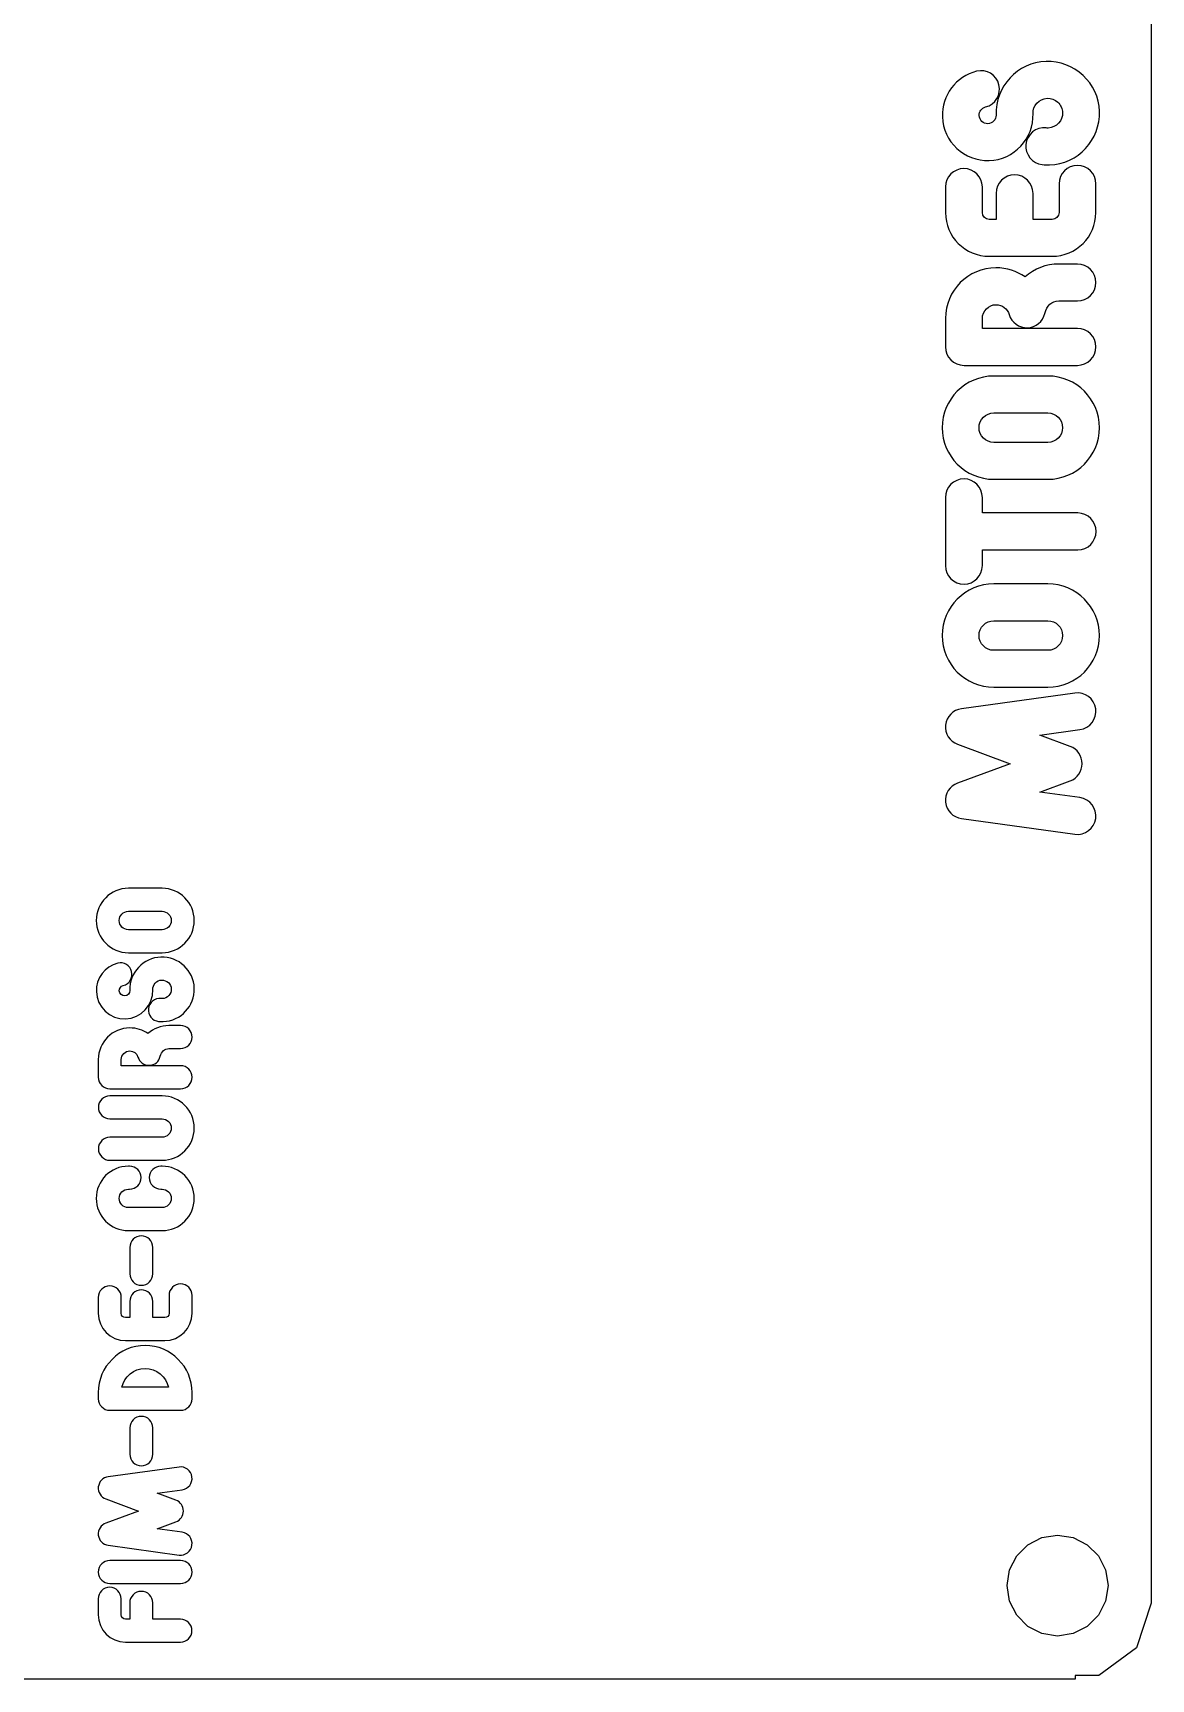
# Model space of a CAD drawing. Extents: x 0 to 215, y 0 to 110.
# Drawn here: x 58.9 to 103.1, y 3.2 to 68.3 of the extents above; entities that cross this region are included whole.
import ezdxf

# ---------------------------------------------------------------- set-up
doc = ezdxf.new("R2010")
doc.units = 0
doc.layers.get('0').update_dxf_attribs({"linetype": 'CONTINUOUS'})

msp = doc.modelspace()

# ---------------------------------------------------------------- linework, layer by layer
at = {"color": 7}
for points in [[(103.141111, 104.18743), (103.141111, 6.187426)], [(96.237857, 66.826297), (96.237857, 66.826297)], [(96.588879, 65.414406), (96.588879, 65.414406)], [(98.991434, 64.587543), (98.991434, 64.587543)], [(95.005378, 62.249727), (95.005378, 61.235661)], [(96.464072, 61.235661), (96.464072, 62.249727)], [(97.010107, 61.99231), (97.010107, 60.962644), (96.737088, 60.962644)], [(99.225447, 60.962644), (98.468801, 60.962644), (98.468801, 61.99231)], [(99.498466, 62.374534), (99.498466, 61.235661)], [(100.95716, 61.235661), (100.95716, 62.374534)], [(96.737088, 59.503951), (99.225447, 59.503951)], [(100.231713, 59.195098), (99.490665, 59.195098)], [(99.490665, 57.736404), (100.231713, 57.736404)], [(95.005378, 57.04216), (95.005378, 55.918887)], [(100.231713, 56.644334), (96.464072, 56.644334), (96.464072, 57.04216)], [(95.738625, 55.18564), (100.231713, 55.18564)], [(99.053836, 54.762344), (96.9165, 54.762344)], [(96.9165, 53.30365), (99.053836, 53.30365)], [(99.053836, 52.133573), (96.9165, 52.133573)], [(96.9165, 50.67488), (99.053836, 50.67488)], [(95.005378, 49.958698), (95.005378, 47.259723)], [(100.239514, 49.342458), (96.464072, 49.342458), (96.464072, 49.958698)], [(96.464072, 47.259723), (96.464072, 47.883764), (100.239514, 47.883764)], [(99.053836, 46.535253), (96.9165, 46.535253)], [(96.9165, 45.076559), (99.053836, 45.076559)], [(99.053836, 43.906482), (96.9165, 43.906482)], [(96.9165, 42.447789), (99.053836, 42.447789)], [(100.130305, 42.21158), (95.637217, 41.595342)], [(99.935295, 40.105446), (98.734016, 40.550073), (100.325318, 40.768487)], [(95.481208, 40.19125), (97.563943, 39.419002), (95.481208, 38.654553)], [(100.325318, 38.077315), (98.734016, 38.29573), (99.935295, 38.740357)], [(95.637217, 37.25046), (100.130305, 36.626422)], [(63.999923, 34.486686), (62.66745, 34.486686)], [(62.66745, 33.577301), (63.999923, 33.577301)], [(63.999923, 32.847847), (62.66745, 32.847847)], [(62.66745, 31.93846), (63.999923, 31.93846)], [(62.244368, 31.52177), (62.244368, 31.52177)], [(62.463203, 30.641564), (62.463203, 30.641564)], [(63.961018, 30.126074), (63.961018, 30.126074)], [(64.73424, 29.05331), (64.27225, 29.05331)], [(64.27225, 28.143922), (64.73424, 28.143922)], [(61.476009, 27.711115), (61.476009, 27.01084)], [(64.73424, 27.463098), (62.385397, 27.463098), (62.385397, 27.711115)], [(61.933133, 26.553716), (64.73424, 26.553716)], [(63.999923, 26.271279), (61.933133, 26.271279), (61.933133, 26.271279)], [(61.933133, 25.361894), (61.933133, 25.361894), (63.999923, 25.361894)], [(63.999923, 24.632437), (61.933133, 24.632437), (61.933133, 24.632437)], [(61.933133, 23.723055), (63.999923, 23.723055)], [(62.71122, 23.487882), (62.66745, 23.487882)], [(63.999923, 23.487882), (63.95129, 23.487882)], [(62.66745, 22.578495), (62.71122, 22.578495)], [(63.95129, 22.578495), (63.999923, 22.578495)], [(63.999923, 21.84904), (62.66745, 21.84904)], [(62.66745, 20.939656), (63.999923, 20.939656)], [(62.725808, 20.276309), (62.725808, 20.276309), (62.725808, 19.225895), (62.725808, 19.225895)], [(63.635193, 19.225895), (63.635193, 20.276309), (63.635193, 20.276309)], [(61.476009, 18.296687), (61.476009, 17.664472)], [(62.385397, 17.664472), (62.385397, 18.296687)], [(64.277113, 18.374484), (64.277113, 17.664472)], [(65.186498, 17.664472), (65.186498, 18.374484)], [(62.725808, 18.136204), (62.725808, 17.494264), (62.555603, 17.494264)], [(64.106908, 17.494264), (63.635193, 17.494264), (63.635193, 18.136204)], [(62.555603, 16.584888), (64.106908, 16.584888)], [(61.476009, 14.531411), (61.476009, 14.283394)], [(64.252797, 14.735683), (62.404848, 14.735683)], [(65.186498, 14.283394), (65.186498, 14.531411)], [(61.928271, 13.826278), (64.729374, 13.826278)], [(62.725808, 13.133761), (62.725808, 13.133761), (62.725808, 12.08333), (62.725808, 12.08333)], [(63.635193, 12.08333), (63.635193, 13.133761), (63.635193, 13.133761)], [(64.671016, 11.579253), (61.869915, 11.195064)], [(64.549441, 10.266243), (63.800538, 10.543413), (64.792595, 10.679613)], [(61.772653, 10.319724), (63.071084, 9.838281), (61.772653, 9.36172)], [(64.792595, 9.001831), (63.800538, 9.138003), (64.549441, 9.415201)], [(61.869915, 8.486352), (64.671016, 8.097308)], [(97.82311, 8.063442), (98.26511, 8.50543)], [(98.26511, 8.50543), (98.823111, 8.78943)], [(98.823111, 8.78943), (99.44111, 8.887418)], [(99.44111, 8.887418), (100.059112, 8.78943)], [(100.059112, 8.78943), (100.61711, 8.50543)], [(100.61711, 8.50543), (101.05911, 8.063442)], [(64.729374, 7.878022), (64.729374, 7.878022), (61.928271, 7.878022), (61.928271, 7.878022)], [(97.53911, 7.505432), (97.82311, 8.063442)], [(101.05911, 8.063442), (101.34311, 7.505432)], [(97.441111, 6.887422), (97.53911, 7.505432)], [(101.34311, 7.505432), (101.441112, 6.887422)], [(61.928271, 6.968673), (64.729374, 6.968673), (64.729374, 6.968673)], [(97.53911, 6.26944), (97.441111, 6.887422)], [(101.441112, 6.887422), (101.34311, 6.26944)], [(61.471147, 6.362658), (61.471147, 5.73048)], [(62.380535, 5.73048), (62.380535, 6.362658)], [(62.720945, 6.207069), (62.720945, 5.560272), (62.550737, 5.560272)], [(64.729374, 5.560272), (63.63033, 5.560272), (63.63033, 6.207069)], [(97.82311, 5.71143), (97.53911, 6.26944)], [(101.34311, 6.26944), (101.05911, 5.71143)], [(103.141111, 6.187426), (102.56811, 4.42444)], [(98.26511, 5.269442), (97.82311, 5.71143)], [(98.823111, 4.985441), (98.26511, 5.269442)], [(100.61711, 5.269442), (100.059112, 4.985441)], [(101.05911, 5.71143), (100.61711, 5.269442)], [(62.550737, 4.650895), (64.729374, 4.650895)], [(99.44111, 4.887426), (98.823111, 4.985441)], [(100.059112, 4.985441), (99.44111, 4.887426)], [(102.56811, 4.42444), (101.06811, 3.334441)], [(100.141111, 3.334441), (100.141111, 3.187432)], [(101.06811, 3.334441), (100.141111, 3.334441)], [(100.141111, 3.187432), (3.141111, 3.187432)]]:
    msp.add_lwpolyline(points, dxfattribs=at)
for points in [[(98.983633, 67.216322), (97.85256, 67.177319), (96.971104, 66.225657), (97.010107, 65.094587)], [(100.450128, 66.662486), (100.052302, 67.03691), (99.529669, 67.231923), (98.983633, 67.216322)], [(96.237857, 66.826297), (95.418806, 66.623483), (94.849366, 65.866834), (94.880568, 65.024381)], [(97.119313, 66.295863), (97.025708, 66.685888), (96.627882, 66.927705), (96.237857, 66.826297)], [(101.097568, 65.242796), (101.081961, 65.788831), (100.847951, 66.295863), (100.450128, 66.662486)], [(96.588879, 65.414406), (96.978905, 65.508011), (97.220718, 65.905837), (97.119313, 66.295863)], [(96.339262, 65.071185), (96.331473, 65.234995), (96.44067, 65.375403), (96.588879, 65.414406)], [(98.468801, 65.149188), (98.453194, 65.469011), (98.710615, 65.742027), (99.030437, 65.757628)], [(99.030437, 65.757628), (99.186447, 65.757628), (99.334656, 65.703024), (99.451662, 65.601619)], [(99.638874, 65.188191), (99.654481, 64.868371), (99.397058, 64.595352), (99.069438, 64.579754)], [(99.124042, 63.12106), (100.255112, 63.160061), (101.136571, 64.111722), (101.097568, 65.242796)], [(99.451662, 65.601619), (99.568672, 65.492413), (99.631074, 65.344201), (99.638874, 65.188191)], [(94.880568, 65.024381), (94.911771, 64.033719), (95.746426, 63.261469), (96.737088, 63.292671)], [(96.682484, 64.751365), (96.503072, 64.743576), (96.347063, 64.891773), (96.339262, 65.071185)], [(97.010107, 65.094587), (97.010107, 64.915175), (96.869696, 64.759165), (96.682484, 64.751365)], [(96.737088, 63.292671), (97.71995, 63.323871), (98.500001, 64.158526), (98.468801, 65.149188)], [(98.991434, 64.587543), (98.585807, 64.626546), (98.226984, 64.337929), (98.187981, 63.932302)], [(99.069438, 64.579754), (99.046041, 64.579754), (99.014836, 64.579754), (98.991434, 64.587543)], [(98.187981, 63.932302), (98.148978, 63.534476), (98.437598, 63.175653), (98.835424, 63.13665)], [(95.730825, 62.975174), (95.332999, 62.975174), (95.005378, 62.647553), (95.005378, 62.249727)], [(96.464072, 62.249727), (96.464072, 62.647553), (96.136449, 62.975174), (95.730825, 62.975174)], [(97.735554, 62.725557), (97.337728, 62.725557), (97.010107, 62.397936), (97.010107, 61.99231)], [(98.468801, 61.99231), (98.468801, 62.397936), (98.141178, 62.725557), (97.735554, 62.725557)], [(98.835424, 63.136667), (98.929029, 63.12106), (99.030437, 63.12106), (99.124042, 63.12106)], [(100.223913, 63.099981), (99.826087, 63.099981), (99.498466, 62.772361), (99.498466, 62.374534)], [(100.95716, 62.374534), (100.95716, 62.772361), (100.629539, 63.099981), (100.223913, 63.099981)], [(95.005378, 61.235661), (95.005378, 60.276201), (95.777629, 59.503951), (96.737088, 59.503951)], [(96.737088, 60.962644), (96.588879, 60.962644), (96.464072, 61.079651), (96.464072, 61.235661)], [(99.498466, 61.235661), (99.498466, 61.079651), (99.373659, 60.962644), (99.225447, 60.962644)], [(99.225447, 59.503951), (100.177109, 59.503951), (100.95716, 60.276201), (100.95716, 61.235661)], [(97.002306, 59.046889), (95.902436, 59.046889), (95.005378, 58.149831), (95.005378, 57.04216)], [(98.156779, 58.688066), (97.829158, 58.914281), (97.431332, 59.046889), (97.002306, 59.046889)], [(99.490665, 59.195098), (98.975833, 59.195098), (98.515602, 59.007886), (98.156779, 58.688066)], [(100.95716, 58.461851), (100.95716, 58.867477), (100.629539, 59.195098), (100.231713, 59.195098)], [(100.231713, 57.736404), (100.629539, 57.736404), (100.95716, 58.064027), (100.95716, 58.461851)], [(96.464072, 57.04216), (96.464072, 57.346379), (96.705886, 57.588195), (97.002306, 57.588195)], [(97.002306, 57.588195), (97.251921, 57.588195), (97.454734, 57.432186), (97.52494, 57.19817)], [(98.93683, 57.244973), (99.007035, 57.549192), (99.217649, 57.736404), (99.490665, 57.736404)], [(97.52494, 57.19817), (97.618544, 56.87835), (97.914965, 56.667736), (98.250386, 56.675536)], [(98.250386, 56.675536), (98.578007, 56.683326), (98.866624, 56.917353), (98.93683, 57.244973)], [(100.95716, 55.918887), (100.95716, 56.324514), (100.629539, 56.644334), (100.231713, 56.644334)], [(95.005378, 55.918887), (95.005378, 55.513264), (95.332999, 55.18564), (95.738625, 55.18564)], [(100.231713, 55.18564), (100.629539, 55.18564), (100.95716, 55.513264), (100.95716, 55.918887)], [(96.9165, 54.762344), (95.79323, 54.762344), (94.872768, 53.849685), (94.872768, 52.718612)], [(101.097568, 52.718612), (101.097568, 53.849685), (100.18491, 54.762344), (99.053836, 54.762344)], [(96.331461, 52.718612), (96.331461, 53.038431), (96.59668, 53.30365), (96.9165, 53.30365)], [(99.053836, 53.30365), (99.373659, 53.30365), (99.638874, 53.038431), (99.638874, 52.718612)], [(94.872768, 52.718612), (94.872768, 51.595342), (95.79323, 50.67488), (96.9165, 50.67488)], [(96.9165, 52.133573), (96.59668, 52.133573), (96.331461, 52.398792), (96.331461, 52.718612)], [(99.053836, 50.67488), (100.18491, 50.67488), (101.097568, 51.595342), (101.097568, 52.718612)], [(99.638874, 52.718612), (99.638874, 52.398792), (99.373659, 52.133573), (99.053836, 52.133573)], [(95.738625, 50.691946), (95.332999, 50.691946), (95.005378, 50.364322), (95.005378, 49.958698)], [(96.464072, 49.958698), (96.464072, 50.364322), (96.136449, 50.691946), (95.738625, 50.691946)], [(100.96496, 48.60921), (100.96496, 49.014837), (100.645141, 49.342458), (100.239514, 49.342458)], [(100.239514, 47.883764), (100.645141, 47.883764), (100.96496, 48.211384), (100.96496, 48.60921)], [(95.005378, 47.259723), (95.005378, 46.854099), (95.332999, 46.526475), (95.738625, 46.526475)], [(95.738625, 46.526475), (96.136449, 46.526475), (96.464072, 46.854099), (96.464072, 47.259723)], [(96.9165, 46.535253), (95.79323, 46.535253), (94.872768, 45.622591), (94.872768, 44.491521)], [(101.097568, 44.491521), (101.097568, 45.622591), (100.18491, 46.535253), (99.053836, 46.535253)], [(96.331461, 44.491521), (96.331461, 44.81134), (96.59668, 45.076559), (96.9165, 45.076559)], [(99.053836, 45.076559), (99.373659, 45.076559), (99.638874, 44.81134), (99.638874, 44.491521)], [(94.872768, 44.491521), (94.872768, 43.368251), (95.79323, 42.447789), (96.9165, 42.447789)], [(96.9165, 43.906482), (96.59668, 43.906482), (96.331461, 44.171701), (96.331461, 44.491521)], [(99.053836, 42.447789), (100.18491, 42.447789), (101.097568, 43.368251), (101.097568, 44.491521)], [(99.638874, 44.491521), (99.638874, 44.171701), (99.373659, 43.906482), (99.053836, 43.906482)], [(100.949359, 41.595342), (100.894755, 41.993165), (100.528131, 42.273985), (100.130305, 42.21158)], [(95.637217, 41.595342), (95.301796, 41.548538), (95.044379, 41.28332), (95.005378, 40.947899)], [(100.325318, 40.768487), (100.723144, 40.823092), (101.003964, 41.189715), (100.949359, 41.595342)], [(95.005378, 40.947899), (94.974176, 40.620278), (95.169188, 40.300458), (95.481208, 40.19125)], [(100.411125, 39.419002), (100.411125, 39.731021), (100.223913, 40.004038), (99.935295, 40.105446)], [(99.935295, 38.740357), (100.223913, 38.841765), (100.411125, 39.114781), (100.411125, 39.419002)], [(95.481208, 38.654553), (95.169188, 38.537543), (94.974176, 38.225524), (95.005378, 37.890103)], [(95.005378, 37.890103), (95.044379, 37.562482), (95.301796, 37.297264), (95.637217, 37.25046)], [(100.949359, 37.25046), (101.003964, 37.648286), (100.723144, 38.022711), (100.325318, 38.077315)], [(100.130305, 36.626422), (100.528131, 36.571817), (100.894755, 36.852637), (100.949359, 37.25046)], [(62.66745, 34.486686), (61.967178, 34.486686), (61.393338, 33.917712), (61.393338, 33.212572)], [(65.274035, 33.212572), (65.274035, 33.917712), (64.705058, 34.486686), (63.999923, 34.486686)], [(62.302726, 33.212572), (62.302726, 33.411956), (62.468066, 33.577301), (62.66745, 33.577301)], [(63.999923, 33.577301), (64.199304, 33.577301), (64.364647, 33.411956), (64.364647, 33.212572)], [(61.393338, 33.212572), (61.393338, 32.512299), (61.967178, 31.93846), (62.66745, 31.93846)], [(62.66745, 32.847847), (62.468066, 32.847847), (62.302726, 33.01319), (62.302726, 33.212572)], [(63.999923, 31.93846), (64.705058, 31.93846), (65.274035, 32.512299), (65.274035, 33.212572)], [(64.364647, 33.212572), (64.364647, 33.01319), (64.199304, 32.847847), (63.999923, 32.847847)], [(62.244368, 31.52177), (61.733752, 31.395334), (61.37875, 30.923619), (61.398201, 30.398412)], [(62.793891, 31.191084), (62.735533, 31.434238), (62.487519, 31.58499), (62.244368, 31.52177)], [(63.956153, 31.764921), (63.251015, 31.740622), (62.701492, 31.147317), (62.725808, 30.442177)], [(64.870403, 31.419648), (64.622389, 31.653074), (64.296567, 31.774649), (63.956153, 31.764921)], [(65.274035, 30.534576), (65.264326, 30.874987), (65.118417, 31.191084), (64.870403, 31.419648)], [(62.307589, 30.427591), (62.302734, 30.529713), (62.370806, 30.617247), (62.463203, 30.641564)], [(62.463203, 30.641564), (62.706354, 30.699922), (62.857109, 30.947933), (62.793891, 31.191084)], [(63.635193, 30.476221), (63.625484, 30.675603), (63.785948, 30.845811), (63.985332, 30.855536)], [(63.985332, 30.855536), (64.082591, 30.855536), (64.174988, 30.821497), (64.247934, 30.758274)], [(64.247934, 30.758274), (64.32088, 30.690193), (64.359784, 30.597794), (64.364647, 30.500534)], [(61.398201, 30.398412), (61.417646, 29.780809), (61.937999, 29.299368), (62.555603, 29.318822)], [(62.521561, 30.228207), (62.409711, 30.223353), (62.312448, 30.315741), (62.307589, 30.427591)], [(62.725808, 30.442177), (62.725808, 30.330329), (62.638274, 30.23307), (62.521561, 30.228207)], [(62.555603, 29.318822), (63.168344, 29.338267), (63.654646, 29.858617), (63.635193, 30.476221)], [(63.961018, 30.126074), (63.708139, 30.150373), (63.484441, 29.970459), (63.460125, 29.717579)], [(64.009645, 30.121219), (63.995054, 30.121219), (63.975604, 30.121219), (63.961018, 30.126074)], [(64.364647, 30.500534), (64.374355, 30.30115), (64.213892, 30.130948), (64.009645, 30.121219)], [(64.04369, 29.211832), (64.748825, 29.236131), (65.298348, 29.829441), (65.274035, 30.534576)], [(63.460125, 29.717579), (63.435797, 29.469565), (63.615742, 29.245865), (63.863756, 29.221551)], [(62.720945, 28.960911), (62.035258, 28.960911), (61.476009, 28.401662), (61.476009, 27.711115)], [(63.440671, 28.737213), (63.236427, 28.878239), (62.988413, 28.960911), (62.720945, 28.960911)], [(64.27225, 29.05331), (63.95129, 29.05331), (63.664372, 28.936597), (63.440671, 28.737213)], [(63.863756, 29.22154), (63.922114, 29.211832), (63.985332, 29.211832), (64.04369, 29.211832)], [(65.186498, 28.596186), (65.186498, 28.84906), (64.982251, 29.05331), (64.73424, 29.05331)], [(62.385397, 27.711115), (62.385397, 27.900774), (62.536152, 28.051526), (62.720945, 28.051526)], [(62.720945, 28.051526), (62.876563, 28.051526), (63.003001, 27.954264), (63.046765, 27.808374)], [(63.926977, 27.837551), (63.970741, 28.027209), (64.102045, 28.143922), (64.27225, 28.143922)], [(64.73424, 28.143922), (64.982251, 28.143922), (65.186498, 28.34817), (65.186498, 28.596186)], [(63.046765, 27.808374), (63.105123, 27.60899), (63.289919, 27.477689), (63.499029, 27.482552)], [(63.499029, 27.482552), (63.703276, 27.487406), (63.88321, 27.633306), (63.926977, 27.837551)], [(65.186498, 27.01084), (65.186498, 27.263714), (64.982251, 27.463098), (64.73424, 27.463098)], [(61.476009, 27.01084), (61.476009, 26.75796), (61.680259, 26.553716), (61.933133, 26.553716)], [(64.73424, 26.553716), (64.982251, 26.553716), (65.186498, 26.75796), (65.186498, 27.01084)], [(61.933133, 26.271279), (61.680259, 26.271279), (61.480875, 26.067032), (61.480875, 25.819018)], [(65.274035, 24.997167), (65.274035, 25.697442), (64.700195, 26.271279), (63.999923, 26.271279)], [(61.480875, 25.819018), (61.480875, 25.566141), (61.680259, 25.361894), (61.933133, 25.361894)], [(63.999923, 25.361894), (64.199304, 25.361894), (64.364647, 25.196552), (64.364647, 24.997167)], [(63.999923, 23.723055), (64.700195, 23.723055), (65.274035, 24.292027), (65.274035, 24.997167)], [(64.364647, 24.997167), (64.364647, 24.797783), (64.199304, 24.632437), (63.999923, 24.632437)], [(61.933133, 24.632437), (61.680259, 24.632437), (61.480875, 24.428193), (61.480875, 24.175314)], [(61.480875, 24.175314), (61.480875, 23.927302), (61.680259, 23.723055), (61.933133, 23.723055)], [(62.66745, 23.487882), (61.962315, 23.487882), (61.393338, 22.918905), (61.393338, 22.213768)], [(63.168344, 23.035621), (63.168344, 23.283632), (62.964094, 23.487882), (62.71122, 23.487882)], [(63.95129, 23.487882), (63.698414, 23.487882), (63.494166, 23.283632), (63.494166, 23.035621)], [(65.274035, 22.213768), (65.274035, 22.918905), (64.700195, 23.487882), (63.999923, 23.487882)], [(62.71122, 22.578495), (62.964094, 22.578495), (63.168344, 22.782742), (63.168344, 23.035621)], [(63.494166, 23.035621), (63.494166, 22.782742), (63.698414, 22.578495), (63.95129, 22.578495)], [(61.393338, 22.213768), (61.393338, 21.513492), (61.962315, 20.939656), (62.66745, 20.939656)], [(62.302726, 22.213768), (62.302726, 22.413152), (62.463206, 22.578495), (62.66745, 22.578495)], [(62.66745, 21.84904), (62.463206, 21.84904), (62.302726, 22.014383), (62.302726, 22.213768)], [(63.999923, 22.578495), (64.199304, 22.578495), (64.364647, 22.413152), (64.364647, 22.213768)], [(63.999923, 20.939656), (64.700195, 20.939656), (65.274035, 21.513492), (65.274035, 22.213768)], [(64.364647, 22.213768), (64.364647, 22.014383), (64.199304, 21.84904), (63.999923, 21.84904)], [(63.178069, 20.72857), (62.930055, 20.72857), (62.725808, 20.524323), (62.725808, 20.276309)], [(63.635193, 20.276309), (63.635193, 20.524323), (63.430946, 20.72857), (63.178069, 20.72857)], [(62.725808, 19.225895), (62.725808, 18.977884), (62.930055, 18.773634), (63.178069, 18.773634)], [(63.178069, 18.773634), (63.430946, 18.773634), (63.635193, 18.977884), (63.635193, 19.225895)], [(61.928271, 18.748939), (61.680259, 18.748939), (61.476009, 18.54469), (61.476009, 18.296687)], [(62.385397, 18.296687), (62.385397, 18.54469), (62.18115, 18.748939), (61.928271, 18.748939)], [(63.178069, 18.593322), (62.930055, 18.593322), (62.725808, 18.389067), (62.725808, 18.136204)], [(63.635193, 18.136204), (63.635193, 18.389067), (63.430946, 18.593322), (63.178069, 18.593322)], [(64.729374, 18.826748), (64.48136, 18.826748), (64.277113, 18.622515), (64.277113, 18.374484)], [(65.186498, 18.374484), (65.186498, 18.622515), (64.982251, 18.826748), (64.729374, 18.826748)], [(61.476009, 17.664472), (61.476009, 17.066359), (61.957452, 16.584888), (62.555603, 16.584888)], [(62.555603, 17.494264), (62.463206, 17.494264), (62.385397, 17.567247), (62.385397, 17.664472)], [(64.277113, 17.664472), (64.277113, 17.567247), (64.199304, 17.494264), (64.106908, 17.494264)], [(64.106908, 16.584888), (64.700195, 16.584888), (65.186498, 17.066359), (65.186498, 17.664472)], [(63.328824, 16.389082), (62.307589, 16.389082), (61.476009, 15.552632), (61.476009, 14.531411)], [(65.186498, 14.531411), (65.186498, 15.552632), (64.350056, 16.389082), (63.328824, 16.389082)], [(62.404848, 14.735683), (62.502107, 15.158734), (62.876563, 15.479705), (63.328824, 15.479705)], [(63.328824, 15.479705), (63.781085, 15.479705), (64.160403, 15.158734), (64.252797, 14.735683)], [(61.476009, 14.283394), (61.476009, 14.030523), (61.680259, 13.826278), (61.928271, 13.826278)], [(64.729374, 13.826278), (64.982251, 13.826278), (65.186498, 14.030523), (65.186498, 14.283394)], [(63.178069, 13.586023), (62.930055, 13.586023), (62.725808, 13.38175), (62.725808, 13.133761)], [(63.635193, 13.133761), (63.635193, 13.38175), (63.430946, 13.586023), (63.178069, 13.586023)], [(62.725808, 12.08333), (62.725808, 11.835313), (62.930055, 11.631097), (63.178069, 11.631097)], [(63.178069, 11.631097), (63.430946, 11.631097), (63.635193, 11.835313), (63.635193, 12.08333)], [(61.869915, 11.195064), (61.660806, 11.165854), (61.500323, 11.000528), (61.476009, 10.791458)], [(65.181635, 11.195064), (65.147596, 11.443081), (64.919033, 11.618143), (64.671016, 11.579253)], [(64.792595, 10.679613), (65.040609, 10.713621), (65.215677, 10.942193), (65.181635, 11.195064)], [(61.476009, 10.791458), (61.456564, 10.587186), (61.578134, 10.387796), (61.772653, 10.319724)], [(64.846087, 9.838281), (64.846087, 10.032817), (64.729374, 10.203025), (64.549441, 10.266243)], [(64.549441, 9.415201), (64.729374, 9.478419), (64.846087, 9.648627), (64.846087, 9.838281)], [(61.772653, 9.36172), (61.578134, 9.288766), (61.456559, 9.09423), (61.476009, 8.885132)], [(61.476009, 8.885132), (61.500309, 8.680887), (61.660806, 8.515562), (61.869915, 8.486352)], [(64.671016, 8.097308), (64.919033, 8.063272), (65.147596, 8.238363), (65.181635, 8.486352)], [(65.181635, 8.486352), (65.215677, 8.734397), (65.040609, 8.967823), (64.792595, 9.001831)], [(61.928271, 7.878022), (61.680259, 7.878022), (61.476009, 7.673777), (61.476009, 7.420906)], [(65.186498, 7.420906), (65.186498, 7.673777), (64.982251, 7.878022), (64.729374, 7.878022)], [(61.476009, 7.420906), (61.476009, 7.168035), (61.680259, 6.968673), (61.928271, 6.968673)], [(64.729374, 6.968673), (64.982251, 6.968673), (65.186498, 7.168035), (65.186498, 7.420906)], [(61.928271, 6.819801), (61.675394, 6.819801), (61.471147, 6.615557), (61.471147, 6.362658)], [(62.380535, 6.362658), (62.380535, 6.615557), (62.18115, 6.819801), (61.928271, 6.819801)], [(63.178069, 6.65933), (62.925192, 6.65933), (62.720945, 6.455057), (62.720945, 6.207069)], [(63.63033, 6.207069), (63.63033, 6.455057), (63.426083, 6.65933), (63.178069, 6.65933)], [(61.471147, 5.73048), (61.471147, 5.137164), (61.957452, 4.650895), (62.550737, 4.650895)], [(62.550737, 5.560272), (62.458343, 5.560272), (62.380535, 5.63808), (62.380535, 5.73048)], [(65.181635, 5.103156), (65.181635, 5.356027), (64.977388, 5.560272), (64.729374, 5.560272)], [(64.729374, 4.650895), (64.977388, 4.650895), (65.181635, 4.855111), (65.181635, 5.103156)]]:
    msp.add_open_spline(points, degree=3, dxfattribs=at)

doc.saveas('drawing.dxf')
